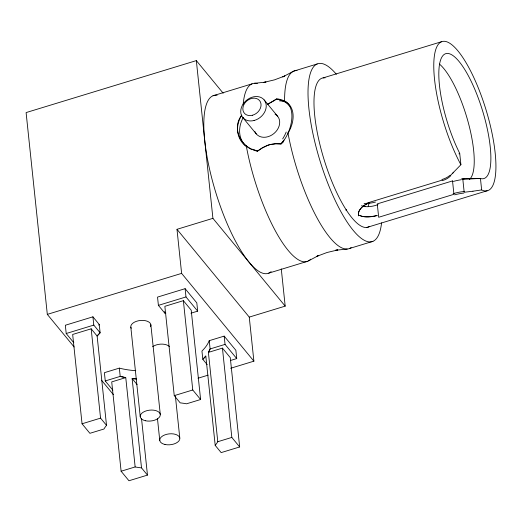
<?xml version="1.0" encoding="UTF-8"?>
<svg xmlns="http://www.w3.org/2000/svg" width="522" height="522" viewBox="0 0 522 522"><rect width="100%" height="100%" fill="white"/><g stroke="black" fill="none" stroke-linecap="round" stroke-linejoin="round"><path stroke-width="0.78" d="M278.591 99.167C298.91 102.058 292.274 130.076 283.041 141.514M241.745 115.166C231.781 127.557 240.094 146.206 254.625 150.186M284.059 140.085L281.012 143.909L275.87 143.726L270.566 144.47A24.201 19.151 -39.5 0 0 267.512 145.403L262.377 147.843L257.587 151.06A29.682 23.49 -39.5 0 1 253.966 150.329M282.767 141.86L281.012 143.909L275.525 143.746L270.716 144.437A24.384 19.294 -39.5 0 0 267.342 145.462L262.697 147.661L257.587 151.06L255.036 150.329M215.201 445.383A60.35 32.69 -6 0 0 217.778 441.716L208.389 352.396L222.431 348.109L230.274 357.629L239.663 446.956L221.152 452.607L215.201 445.383L205.812 356.056L202.817 359.312L207.195 364.637M472.939 191.215L481.649 189.923L480.449 178.504A65.296 18.505 73 0 0 481.291 106.723A65.296 18.505 73 0 0 441.325 58.177A65.296 18.505 73 0 0 459.706 153.311L460.906 164.724L450.401 175.516M453.703 172.247L452.385 173.565M459.04 153.899L459.706 153.311L459.145 153.807M278.278 99.147L276.301 99.115L267.871 104.165M292.888 71.56L282.807 76.91L284.823 75.984L274.507 79.853L263.793 82.398L265.998 82.098L254.331 83.298M308.659 260.791L318.74 255.441L316.723 256.374L327.04 252.498L337.754 249.953L335.548 250.253L347.215 249.053M267.349 104.387L273.919 100.818A39.809 31.503 -39.5 0 0 276.301 99.115L280.314 99.395M223.181 93.216L196.337 60.611L26.1 112.582L47.313 314.381L74.157 346.993M213.028 95.767L252.015 83.866M293.762 71.123L317.206 63.965M323.138 77.895L441.527 41.721M176.984 229.315L212.917 218.346L285.188 306.133L249.255 317.102L176.984 229.315L181.617 273.384L253.888 361.172L230.6 368.278M366.986 203.084L442.251 180.103M47.313 314.381L181.617 273.384M92.923 316.821L93.79 325.089L100.12 332.782L97.125 336.037L91.174 328.814L72.662 334.465L82.052 423.786L89.895 433.312L103.937 429.025A60.35 32.69 -6 0 1 106.514 425.358L97.125 336.037A60.35 32.69 -6 0 1 100.12 332.782L99.252 324.508L92.923 316.821L65.335 325.245L66.203 333.512L73.824 342.771M190.954 313.193L197.675 311.138L196.807 302.871L185.121 288.673L157.533 297.096L158.401 305.363L164.73 313.056L165.885 313.115M66.203 333.512L93.79 325.089M158.401 305.363L185.989 296.946L197.675 311.138M268.732 273.156L307.784 261.228M349.531 248.485L372.91 241.353M183.372 300.665L164.861 306.316L174.25 395.637L180.201 402.867A60.35 32.69 -6 0 1 186.563 403.8L200.605 399.513L191.215 310.192L183.372 300.665L192.762 389.986L200.605 399.513M135.753 370.679A60.35 32.69 -6 0 1 119.336 368.121L104.393 372.682L105.261 380.956L112.882 390.215M205.812 356.056A60.35 32.69 -6 0 1 202.817 359.312L201.949 351.045A60.35 32.69 -6 0 0 209.237 340.677L224.179 336.116L235.866 350.308L236.734 358.581L230.6 360.454M105.261 380.956L120.204 376.395A60.35 32.69 -6 0 0 125.763 377.615L135.152 466.942A60.35 32.69 -6 0 0 141.514 467.875L147.465 475.105L128.954 480.755L121.111 471.229L111.721 381.902L125.763 377.615L120.204 376.395L119.336 368.121M236.734 358.581L225.047 344.383L210.105 348.95A60.35 32.69 -6 0 1 208.389 352.396L210.105 348.95L209.237 340.677M197.988 378.235L208.082 375.155M82.052 423.786L100.563 418.135L106.514 425.358M174.25 395.637L192.762 389.986M121.111 471.229L135.152 466.942M217.778 441.716L231.82 437.429L239.663 446.956M366.973 227.416L487.117 190.778M472.945 191.215L464.188 192.266L462.792 178.955M461.291 178.961L464.286 178.961M464.469 178.961L480.449 178.504L463.353 178.961M463.164 178.961L462.694 178.955M136.666 378.952L132.125 378.554L141.514 467.875M257.587 151.06L252.309 149.233M264.171 99.93L277.626 116.269M242.808 117.561L256.263 133.9M137.084 384.577L132.125 378.554A60.35 32.69 -6 0 0 136.157 378.92M101.516 380.225L113.385 394.645M281.273 268.863L285.188 306.133M249.255 317.102L253.888 361.172M196.337 60.611L212.917 218.346M224.179 336.116L225.047 344.383M222.431 348.109L231.82 437.429M185.121 288.673L185.989 296.946M175.385 396.081L179.803 438.088M164.574 311.549L164.73 313.056M150.851 324.704L160.274 414.364M157.481 418.709L159.771 440.516M141.54 418.774L147.465 475.105M130.82 327.131L140.242 416.797M91.174 328.814L100.563 418.135M271.146 271.597A93.001 26.354 73 0 1 215.788 192.514A93.001 26.354 73 0 1 217.093 95.252M98.632 325.128A60.35 32.69 -6 0 1 99.252 324.508M131.263 328.305A10.094 5.468 -6 0 1 140.686 320.443A10.094 5.468 -6 0 1 150.493 326.726M152.626 346.706A10.094 5.468 -6 0 1 169.467 346.641M460.906 164.724A77.961 22.094 73 0 1 436.457 47.652A77.961 22.094 73 0 1 485.049 106.677A77.961 22.094 73 0 1 481.649 189.923M449.977 175.301A19.771 13.337 -1.3 0 1 441.899 179.535M450.786 175.718A19.797 14.362 3.3 0 1 442.532 180.566M453.311 181.428A19.542 5.207 -11.2 0 1 461.05 179.757M454.636 194.83A19.771 6.107 -10.1 0 1 463.849 193.068M453.148 193.708A19.797 7.667 -9.8 0 1 464.515 191.502M375.507 202.053A14.949 4.939 -11 0 1 364.095 203.528M378.058 204.591A14.942 7.06 -12.4 0 1 364.911 206.614M377.158 215.586A15.001 5.638 -10.1 0 1 359.736 215.41M377.008 215.436A14.975 5.383 -10.4 0 1 359.691 215.429M358.666 215.788A14.968 8.757 -18.6 0 1 367.429 203.678M358.673 215.788A14.975 8.828 -20.2 0 1 367.325 203.528M275.068 114.155A13.853 10.962 -39.5 0 1 274.154 133.345A13.853 10.962 -39.5 0 1 254.827 131.446M283.563 141.736A29.682 23.49 -39.5 0 1 281.012 143.909M245.829 145.847A29.682 23.49 -39.5 0 1 243.239 117.496M276.301 99.115A29.682 23.49 -39.5 0 1 289.638 105.959M279.407 100.824A32.749 17.781 -39.5 0 1 284.007 101.62M284.568 100.968A29.16 20.312 -50.2 0 1 288.196 132.869M351.189 247.532A93.001 26.354 73 0 1 287.948 132.771M284.601 100.916A93.001 26.354 73 0 1 297.038 70.529M286.193 132.033A32.69 24.952 -69.3 0 1 282.663 138.898M346.334 209.413A13.853 10.962 -39.5 0 1 345.949 210.268M369.1 202.647A62.327 17.663 73 0 1 368.167 206.268M439.426 64.062A62.327 17.663 73 0 1 468.847 124.699A62.327 17.663 73 0 1 469.291 179.529M310.681 259.186A93.001 26.354 73 0 1 276.908 233.641A93.001 26.354 73 0 1 246.208 145.521M243.174 104.433A93.001 26.354 73 0 1 257.405 83.585M252.048 149.723A32.749 31.098 -39.3 0 1 245.979 145.775M245.64 146.075A29.16 25.017 -24.3 0 1 241.725 115.251M381.575 222.881A93.001 26.354 73 0 1 343.815 216.754A93.001 26.354 73 0 1 308.202 99.722A93.001 26.354 73 0 1 336.357 74.281M369.472 226.45A77.961 22.094 73 0 1 323.464 157.566A77.961 22.094 73 0 1 325.062 77.863M365.452 206.36A14.942 8.913 -23.7 0 1 361.478 205.714M452.528 180.919L377.269 203.893L378.678 217.276L453.938 194.301L452.528 180.919M164.972 444.476A10.094 5.468 -6 0 0 179.836 438.428A10.094 5.468 -6 0 0 164.554 435.002A10.094 5.468 -6 0 0 164.972 444.476M145.442 420.752A10.094 5.468 -6 0 0 160.306 414.709A10.094 5.468 -6 0 0 145.025 411.284A10.094 5.468 -6 0 0 145.442 420.752M252.4 115.264A9.892 7.83 -39.5 0 0 259.61 100.615A9.892 7.83 -39.5 0 0 243.839 104.746A9.892 7.83 -39.5 0 0 252.4 115.264M254.083 120.497A13.853 10.962 -39.5 0 0 264.23 99.996A13.853 10.962 -39.5 0 0 242.149 105.731A13.853 10.962 -39.5 0 0 254.083 120.497"/></g></svg>
